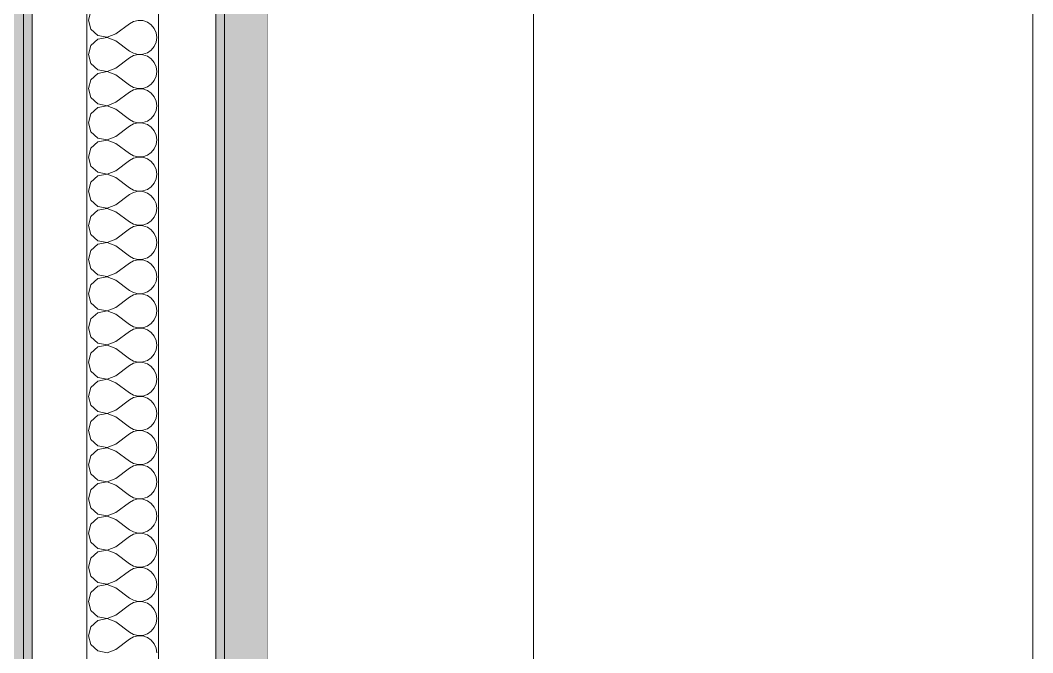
# Model space of a CAD drawing. Header units: millimetres. Extents: x -48147 to 1436659, y -488302 to 18123.
# Drawn here: x 1419576 to 1419928.4, y -478185.2 to -477964.9 of the extents above; entities that cross this region are included whole.
import ezdxf
from ezdxf.enums import TextEntityAlignment as Align

# ---------------------------------------------------------------- set-up
doc = ezdxf.new("R2010")
doc.units = ezdxf.units.MM
doc.header["$MEASUREMENT"] = 0
doc.linetypes.add('Double Dashed', pattern=[546.805537, 264.583325, -105.833328, 70.555556, -105.833328])
doc.linetypes.add('Wipeout_Contour', pattern=[1000, 0, -1000])
for name, color, linetype in [('A-25-M_Wall_Int', 7, 'Continuous'), ('New_A-15-MG_Structural_Grid_Phase_2', 7, 'Continuous'), ('New_A-25-M_Wall_Int', 7, 'Continuous')]:
    doc.layers.add(name, color=color, linetype=linetype)
doc.layers.add('A-25-M_Wall_Int_Pen_No__87', color=8, linetype='Continuous', lineweight=20)
doc.layers.add('New_A-25-M_Wall_Int_Pen_No__1', color=7, linetype='Continuous', lineweight=13)
doc.layers.add('New_A-15-MG_Structural_Grid_Phase_2_Pen_No__222', color=7, linetype='Continuous', lineweight=13, true_color=0x65af33)
doc.layers.add('New_A-25-M_Wall_Int_Pen_No__107', color=7, linetype='Continuous', lineweight=15, true_color=0xa6a6a6)
doc.styles.add('GENERATED_STYLE_2', font='')
doc.styles.get('GENERATED_STYLE_2').set_extended_font_data('Swis721 BT')

# ---------------------------------------------------------------- blocks, each defined once
blk = doc.blocks.new('*X360', base_point=(1424163.9, -483032.8))
at = {"layer": 'New_A-25-M_Wall_Int_Pen_No__107', "linetype": 'Continuous'}
for p, q in [((1419600.6, -477961.81), (1419599.71, -477964.94)), ((1419599.71, -477964.94), (1419600.6, -477968.07)), ((1419600.6, -477968.07), (1419603, -477970.26)), ((1419609.24, -477969.7), (1419614, -477966.13)), ((1419615.44, -477965.34), (1419614, -477966.13)), ((1419617.04, -477964.96), (1419615.44, -477965.34)), ((1419618.68, -477965.04), (1419617.04, -477964.96)), ((1419620.23, -477965.57), (1419618.68, -477965.04)), ((1419621.59, -477966.5), (1419620.23, -477965.57)), ((1419622.63, -477967.76), (1419621.59, -477966.5)), ((1419623.3, -477969.27), (1419622.63, -477967.76)), ((1419603, -477971.52), (1419600.6, -477973.72)), ((1419603, -477970.26), (1419606.2, -477970.87)), ((1419606.2, -477970.92), (1419603, -477971.52)), ((1419606.2, -477970.87), (1419609.24, -477969.7)), ((1419609.24, -477972.08), (1419606.2, -477970.92)), ((1419623.52, -477970.89), (1419623.3, -477969.27)), ((1419623.3, -477972.52), (1419623.52, -477970.89)), ((1419600.6, -477973.72), (1419599.71, -477976.84)), ((1419609.24, -477972.08), (1419614, -477975.65)), ((1419620.23, -477976.22), (1419621.59, -477975.29)), ((1419621.59, -477975.29), (1419622.63, -477974.02)), ((1419622.63, -477974.02), (1419623.3, -477972.52)), ((1419599.71, -477976.84), (1419600.6, -477979.97)), ((1419609.24, -477981.61), (1419614, -477978.04)), ((1419614, -477975.65), (1419615.44, -477976.45)), ((1419615.44, -477977.24), (1419614, -477978.04)), ((1419615.44, -477976.45), (1419617.04, -477976.82)), ((1419617.04, -477976.87), (1419615.44, -477977.24)), ((1419617.04, -477976.82), (1419618.68, -477976.74)), ((1419618.68, -477976.95), (1419617.04, -477976.87)), ((1419618.68, -477976.74), (1419620.23, -477976.22)), ((1419620.23, -477977.47), (1419618.68, -477976.95)), ((1419621.59, -477978.4), (1419620.23, -477977.47)), ((1419622.63, -477979.67), (1419621.59, -477978.4)), ((1419600.6, -477979.97), (1419603, -477982.17)), ((1419603, -477982.17), (1419606.2, -477982.77)), ((1419606.2, -477982.77), (1419609.24, -477981.61)), ((1419623.3, -477981.17), (1419622.63, -477979.67)), ((1419623.52, -477982.8), (1419623.3, -477981.17)), ((1419600.6, -477985.62), (1419599.71, -477988.75)), ((1419603, -477983.43), (1419600.6, -477985.62)), ((1419606.2, -477982.82), (1419603, -477983.43)), ((1419609.24, -477983.99), (1419606.2, -477982.82)), ((1419609.24, -477983.99), (1419614, -477987.56)), ((1419622.63, -477985.93), (1419623.3, -477984.42)), ((1419623.3, -477984.42), (1419623.52, -477982.8)), ((1419599.71, -477988.75), (1419600.6, -477991.88)), ((1419614, -477987.56), (1419615.44, -477988.35)), ((1419615.44, -477989.15), (1419614, -477989.94)), ((1419615.44, -477988.35), (1419617.04, -477988.73)), ((1419617.04, -477988.77), (1419615.44, -477989.15)), ((1419617.04, -477988.73), (1419618.68, -477988.65)), ((1419618.68, -477988.85), (1419617.04, -477988.77)), ((1419618.68, -477988.65), (1419620.23, -477988.12)), ((1419620.23, -477989.38), (1419618.68, -477988.85)), ((1419620.23, -477988.12), (1419621.59, -477987.19)), ((1419621.59, -477990.31), (1419620.23, -477989.38)), ((1419621.59, -477987.19), (1419622.63, -477985.93)), ((1419600.6, -477991.88), (1419603, -477994.07)), ((1419609.24, -477993.51), (1419614, -477989.94)), ((1419622.63, -477991.57), (1419621.59, -477990.31)), ((1419623.3, -477993.08), (1419622.63, -477991.57)), ((1419603, -477995.33), (1419600.6, -477997.52)), ((1419603, -477994.07), (1419606.2, -477994.68)), ((1419606.2, -477994.73), (1419603, -477995.33)), ((1419606.2, -477994.68), (1419609.24, -477993.51)), ((1419609.24, -477995.89), (1419606.2, -477994.73)), ((1419609.24, -477995.89), (1419614, -477999.46)), ((1419622.63, -477997.83), (1419623.3, -477996.33)), ((1419623.52, -477994.7), (1419623.3, -477993.08)), ((1419623.3, -477996.33), (1419623.52, -477994.7)), ((1419600.6, -477997.52), (1419599.71, -478000.65)), ((1419614, -477999.46), (1419615.44, -478000.26)), ((1419620.23, -478000.03), (1419621.59, -477999.1)), ((1419621.59, -477999.1), (1419622.63, -477997.83)), ((1419599.71, -478000.65), (1419600.6, -478003.78)), ((1419609.24, -478005.42), (1419614, -478001.84)), ((1419615.44, -478001.05), (1419614, -478001.84)), ((1419615.44, -478000.26), (1419617.04, -478000.63)), ((1419617.04, -478000.68), (1419615.44, -478001.05)), ((1419617.04, -478000.63), (1419618.68, -478000.55)), ((1419618.68, -478000.76), (1419617.04, -478000.68)), ((1419618.68, -478000.55), (1419620.23, -478000.03)), ((1419620.23, -478001.28), (1419618.68, -478000.76)), ((1419621.59, -478002.21), (1419620.23, -478001.28)), ((1419622.63, -478003.48), (1419621.59, -478002.21)), ((1419623.3, -478004.98), (1419622.63, -478003.48)), ((1419600.6, -478003.78), (1419603, -478005.98)), ((1419603, -478005.98), (1419606.2, -478006.58)), ((1419606.2, -478006.63), (1419603, -478007.23)), ((1419606.2, -478006.58), (1419609.24, -478005.42)), ((1419609.24, -478007.8), (1419606.2, -478006.63)), ((1419623.52, -478006.61), (1419623.3, -478004.98)), ((1419623.3, -478008.23), (1419623.52, -478006.61)), ((1419600.6, -478009.43), (1419599.71, -478012.56)), ((1419603, -478007.23), (1419600.6, -478009.43)), ((1419609.24, -478007.8), (1419614, -478011.37)), ((1419621.59, -478011), (1419622.63, -478009.74)), ((1419622.63, -478009.74), (1419623.3, -478008.23)), ((1419599.71, -478012.56), (1419600.6, -478015.69)), ((1419609.24, -478017.32), (1419614, -478013.75)), ((1419614, -478011.37), (1419615.44, -478012.16)), ((1419615.44, -478012.95), (1419614, -478013.75)), ((1419615.44, -478012.16), (1419617.04, -478012.53)), ((1419617.04, -478012.58), (1419615.44, -478012.95)), ((1419617.04, -478012.53), (1419618.68, -478012.46)), ((1419618.68, -478012.66), (1419617.04, -478012.58)), ((1419618.68, -478012.46), (1419620.23, -478011.93)), ((1419620.23, -478013.19), (1419618.68, -478012.66)), ((1419620.23, -478011.93), (1419621.59, -478011)), ((1419621.59, -478014.12), (1419620.23, -478013.19)), ((1419600.6, -478015.69), (1419603, -478017.88)), ((1419606.2, -478018.49), (1419609.24, -478017.32)), ((1419622.63, -478015.38), (1419621.59, -478014.12)), ((1419623.3, -478016.88), (1419622.63, -478015.38)), ((1419623.52, -478018.51), (1419623.3, -478016.88)), ((1419603, -478019.14), (1419600.6, -478021.33)), ((1419603, -478017.88), (1419606.2, -478018.49)), ((1419606.2, -478018.54), (1419603, -478019.14)), ((1419609.24, -478019.7), (1419606.2, -478018.54)), ((1419609.24, -478019.7), (1419614, -478023.27)), ((1419622.63, -478021.64), (1419623.3, -478020.14)), ((1419623.3, -478020.14), (1419623.52, -478018.51)), ((1419600.6, -478021.33), (1419599.71, -478024.46)), ((1419599.71, -478024.46), (1419600.6, -478027.59)), ((1419614, -478023.27), (1419615.44, -478024.07)), ((1419615.44, -478024.07), (1419617.04, -478024.44)), ((1419617.04, -478024.49), (1419615.44, -478024.86)), ((1419617.04, -478024.44), (1419618.68, -478024.36)), ((1419618.68, -478024.57), (1419617.04, -478024.49)), ((1419618.68, -478024.36), (1419620.23, -478023.84)), ((1419620.23, -478025.09), (1419618.68, -478024.57)), ((1419620.23, -478023.84), (1419621.59, -478022.91)), ((1419621.59, -478022.91), (1419622.63, -478021.64)), ((1419600.6, -478027.59), (1419603, -478029.79)), ((1419609.24, -478029.23), (1419614, -478025.65)), ((1419615.44, -478024.86), (1419614, -478025.65)), ((1419621.59, -478026.02), (1419620.23, -478025.09)), ((1419622.63, -478027.29), (1419621.59, -478026.02)), ((1419623.3, -478028.79), (1419622.63, -478027.29)), ((1419603, -478031.04), (1419600.6, -478033.24)), ((1419603, -478029.79), (1419606.2, -478030.39)), ((1419606.2, -478030.44), (1419603, -478031.04)), ((1419606.2, -478030.39), (1419609.24, -478029.23)), ((1419609.24, -478031.61), (1419606.2, -478030.44)), ((1419609.24, -478031.61), (1419614, -478035.18)), ((1419623.52, -478030.42), (1419623.3, -478028.79)), ((1419623.3, -478032.04), (1419623.52, -478030.42)), ((1419600.6, -478033.24), (1419599.71, -478036.37)), ((1419614, -478035.18), (1419615.44, -478035.97)), ((1419620.23, -478035.74), (1419621.59, -478034.81)), ((1419621.59, -478034.81), (1419622.63, -478033.55)), ((1419622.63, -478033.55), (1419623.3, -478032.04)), ((1419599.71, -478036.37), (1419600.6, -478039.5)), ((1419609.24, -478041.13), (1419614, -478037.56)), ((1419615.44, -478036.76), (1419614, -478037.56)), ((1419615.44, -478035.97), (1419617.04, -478036.34)), ((1419617.04, -478036.39), (1419615.44, -478036.76)), ((1419617.04, -478036.34), (1419618.68, -478036.26)), ((1419618.68, -478036.47), (1419617.04, -478036.39)), ((1419618.68, -478036.26), (1419620.23, -478035.74)), ((1419620.23, -478037), (1419618.68, -478036.47)), ((1419621.59, -478037.93), (1419620.23, -478037)), ((1419622.63, -478039.19), (1419621.59, -478037.93)), ((1419600.6, -478039.5), (1419603, -478041.69)), ((1419603, -478041.69), (1419606.2, -478042.3)), ((1419606.2, -478042.3), (1419609.24, -478041.13)), ((1419623.3, -478040.69), (1419622.63, -478039.19)), ((1419623.52, -478042.32), (1419623.3, -478040.69)), ((1419600.6, -478045.14), (1419599.71, -478048.27)), ((1419603, -478042.95), (1419600.6, -478045.14)), ((1419606.2, -478042.34), (1419603, -478042.95)), ((1419609.24, -478043.51), (1419606.2, -478042.34)), ((1419609.24, -478043.51), (1419614, -478047.08)), ((1419621.59, -478046.71), (1419622.63, -478045.45)), ((1419622.63, -478045.45), (1419623.3, -478043.95)), ((1419623.3, -478043.95), (1419623.52, -478042.32)), ((1419599.71, -478048.27), (1419600.6, -478051.4)), ((1419614, -478047.08), (1419615.44, -478047.88)), ((1419615.44, -478048.67), (1419614, -478049.46)), ((1419615.44, -478047.88), (1419617.04, -478048.25)), ((1419617.04, -478048.3), (1419615.44, -478048.67)), ((1419617.04, -478048.25), (1419618.68, -478048.17)), ((1419618.68, -478048.38), (1419617.04, -478048.3)), ((1419618.68, -478048.17), (1419620.23, -478047.64)), ((1419620.23, -478048.9), (1419618.68, -478048.38)), ((1419620.23, -478047.64), (1419621.59, -478046.71)), ((1419621.59, -478049.83), (1419620.23, -478048.9)), ((1419600.6, -478051.4), (1419603, -478053.6)), ((1419609.24, -478053.04), (1419614, -478049.46)), ((1419622.63, -478051.1), (1419621.59, -478049.83)), ((1419623.3, -478052.6), (1419622.63, -478051.1)), ((1419623.52, -478054.23), (1419623.3, -478052.6)), ((1419603, -478054.85), (1419600.6, -478057.05)), ((1419603, -478053.6), (1419606.2, -478054.2)), ((1419606.2, -478054.25), (1419603, -478054.85)), ((1419606.2, -478054.2), (1419609.24, -478053.04)), ((1419609.24, -478055.42), (1419606.2, -478054.25)), ((1419609.24, -478055.42), (1419614, -478058.99)), ((1419622.63, -478057.35), (1419623.3, -478055.85)), ((1419623.3, -478055.85), (1419623.52, -478054.23)), ((1419600.6, -478057.05), (1419599.71, -478060.18)), ((1419614, -478058.99), (1419615.44, -478059.78)), ((1419615.44, -478059.78), (1419617.04, -478060.15)), ((1419618.68, -478060.07), (1419620.23, -478059.55)), ((1419620.23, -478059.55), (1419621.59, -478058.62)), ((1419621.59, -478058.62), (1419622.63, -478057.35)), ((1419599.71, -478060.18), (1419600.6, -478063.31)), ((1419600.6, -478063.31), (1419603, -478065.5)), ((1419609.24, -478064.94), (1419614, -478061.37)), ((1419615.44, -478060.57), (1419614, -478061.37)), ((1419617.04, -478060.2), (1419615.44, -478060.57)), ((1419617.04, -478060.15), (1419618.68, -478060.07)), ((1419618.68, -478060.28), (1419617.04, -478060.2)), ((1419620.23, -478060.81), (1419618.68, -478060.28)), ((1419621.59, -478061.74), (1419620.23, -478060.81)), ((1419622.63, -478063), (1419621.59, -478061.74)), ((1419623.3, -478064.5), (1419622.63, -478063)), ((1419603, -478066.76), (1419600.6, -478068.95)), ((1419603, -478065.5), (1419606.2, -478066.11)), ((1419606.2, -478066.15), (1419603, -478066.76)), ((1419606.2, -478066.11), (1419609.24, -478064.94)), ((1419609.24, -478067.32), (1419606.2, -478066.15)), ((1419623.52, -478066.13), (1419623.3, -478064.5)), ((1419623.3, -478067.76), (1419623.52, -478066.13)), ((1419600.6, -478068.95), (1419599.71, -478072.08)), ((1419609.24, -478067.32), (1419614, -478070.89)), ((1419621.59, -478070.52), (1419622.63, -478069.26)), ((1419622.63, -478069.26), (1419623.3, -478067.76)), ((1419599.71, -478072.08), (1419600.6, -478075.21)), ((1419609.24, -478076.84), (1419614, -478073.27)), ((1419614, -478070.89), (1419615.44, -478071.69)), ((1419615.44, -478072.48), (1419614, -478073.27)), ((1419615.44, -478071.69), (1419617.04, -478072.06)), ((1419617.04, -478072.11), (1419615.44, -478072.48)), ((1419617.04, -478072.06), (1419618.68, -478071.98)), ((1419618.68, -478072.19), (1419617.04, -478072.11)), ((1419618.68, -478071.98), (1419620.23, -478071.45)), ((1419620.23, -478072.71), (1419618.68, -478072.19)), ((1419620.23, -478071.45), (1419621.59, -478070.52)), ((1419621.59, -478073.64), (1419620.23, -478072.71)), ((1419622.63, -478074.91), (1419621.59, -478073.64)), ((1419600.6, -478075.21), (1419603, -478077.41)), ((1419603, -478077.41), (1419606.2, -478078.01)), ((1419606.2, -478078.01), (1419609.24, -478076.84)), ((1419623.3, -478076.41), (1419622.63, -478074.91)), ((1419623.52, -478078.04), (1419623.3, -478076.41)), ((1419600.6, -478080.86), (1419599.71, -478083.99)), ((1419603, -478078.66), (1419600.6, -478080.86)), ((1419606.2, -478078.06), (1419603, -478078.66)), ((1419609.24, -478079.23), (1419606.2, -478078.06)), ((1419609.24, -478079.23), (1419614, -478082.8)), ((1419622.63, -478081.16), (1419623.3, -478079.66)), ((1419623.3, -478079.66), (1419623.52, -478078.04)), ((1419599.71, -478083.99), (1419600.6, -478087.12)), ((1419614, -478082.8), (1419615.44, -478083.59)), ((1419615.44, -478084.38), (1419614, -478085.18)), ((1419615.44, -478083.59), (1419617.04, -478083.96)), ((1419617.04, -478084.01), (1419615.44, -478084.38)), ((1419617.04, -478083.96), (1419618.68, -478083.88)), ((1419618.68, -478084.09), (1419617.04, -478084.01)), ((1419618.68, -478083.88), (1419620.23, -478083.36)), ((1419620.23, -478084.62), (1419618.68, -478084.09)), ((1419620.23, -478083.36), (1419621.59, -478082.43)), ((1419621.59, -478082.43), (1419622.63, -478081.16)), ((1419600.6, -478087.12), (1419603, -478089.31)), ((1419609.24, -478088.75), (1419614, -478085.18)), ((1419621.59, -478085.55), (1419620.23, -478084.62)), ((1419622.63, -478086.81), (1419621.59, -478085.55)), ((1419623.3, -478088.31), (1419622.63, -478086.81)), ((1419603, -478090.57), (1419600.6, -478092.76)), ((1419603, -478089.31), (1419606.2, -478089.92)), ((1419606.2, -478089.96), (1419603, -478090.57)), ((1419606.2, -478089.92), (1419609.24, -478088.75)), ((1419609.24, -478091.13), (1419606.2, -478089.96)), ((1419609.24, -478091.13), (1419614, -478094.7)), ((1419622.63, -478093.07), (1419623.3, -478091.57)), ((1419623.52, -478089.94), (1419623.3, -478088.31)), ((1419623.3, -478091.57), (1419623.52, -478089.94)), ((1419600.6, -478092.76), (1419599.71, -478095.89)), ((1419614, -478094.7), (1419615.44, -478095.5)), ((1419620.23, -478095.26), (1419621.59, -478094.33)), ((1419621.59, -478094.33), (1419622.63, -478093.07)), ((1419599.71, -478095.89), (1419600.6, -478099.02)), ((1419609.24, -478100.65), (1419614, -478097.08)), ((1419615.44, -478096.29), (1419614, -478097.08)), ((1419615.44, -478095.5), (1419617.04, -478095.87)), ((1419617.04, -478095.92), (1419615.44, -478096.29)), ((1419617.04, -478095.87), (1419618.68, -478095.79)), ((1419618.68, -478096), (1419617.04, -478095.92)), ((1419618.68, -478095.79), (1419620.23, -478095.26)), ((1419620.23, -478096.52), (1419618.68, -478096)), ((1419621.59, -478097.45), (1419620.23, -478096.52)), ((1419622.63, -478098.72), (1419621.59, -478097.45)), ((1419600.6, -478099.02), (1419603, -478101.22)), ((1419603, -478101.22), (1419606.2, -478101.82)), ((1419606.2, -478101.87), (1419603, -478102.47)), ((1419606.2, -478101.82), (1419609.24, -478100.65)), ((1419609.24, -478103.04), (1419606.2, -478101.87)), ((1419623.3, -478100.22), (1419622.63, -478098.72)), ((1419623.52, -478101.84), (1419623.3, -478100.22)), ((1419623.3, -478103.47), (1419623.52, -478101.84)), ((1419600.6, -478104.67), (1419599.71, -478107.8)), ((1419603, -478102.47), (1419600.6, -478104.67)), ((1419609.24, -478103.04), (1419614, -478106.61)), ((1419621.59, -478106.24), (1419622.63, -478104.97)), ((1419622.63, -478104.97), (1419623.3, -478103.47)), ((1419599.71, -478107.8), (1419600.6, -478110.93)), ((1419609.24, -478112.56), (1419614, -478108.99)), ((1419614, -478106.61), (1419615.44, -478107.4)), ((1419615.44, -478108.19), (1419614, -478108.99)), ((1419615.44, -478107.4), (1419617.04, -478107.77)), ((1419617.04, -478107.82), (1419615.44, -478108.19)), ((1419617.04, -478107.77), (1419618.68, -478107.69)), ((1419618.68, -478107.9), (1419617.04, -478107.82)), ((1419618.68, -478107.69), (1419620.23, -478107.17)), ((1419620.23, -478108.43), (1419618.68, -478107.9)), ((1419620.23, -478107.17), (1419621.59, -478106.24)), ((1419621.59, -478109.36), (1419620.23, -478108.43)), ((1419600.6, -478110.93), (1419603, -478113.12)), ((1419606.2, -478113.73), (1419609.24, -478112.56)), ((1419622.63, -478110.62), (1419621.59, -478109.36)), ((1419623.3, -478112.12), (1419622.63, -478110.62)), ((1419623.52, -478113.75), (1419623.3, -478112.12)), ((1419603, -478114.38), (1419600.6, -478116.57)), ((1419603, -478113.12), (1419606.2, -478113.73)), ((1419606.2, -478113.77), (1419603, -478114.38)), ((1419609.24, -478114.94), (1419606.2, -478113.77)), ((1419609.24, -478114.94), (1419614, -478118.51)), ((1419622.63, -478116.88), (1419623.3, -478115.38)), ((1419623.3, -478115.38), (1419623.52, -478113.75)), ((1419600.6, -478116.57), (1419599.71, -478119.7)), ((1419599.71, -478119.7), (1419600.6, -478122.83)), ((1419614, -478118.51), (1419615.44, -478119.31)), ((1419615.44, -478119.31), (1419617.04, -478119.68)), ((1419617.04, -478119.73), (1419615.44, -478120.1)), ((1419617.04, -478119.68), (1419618.68, -478119.6)), ((1419618.68, -478119.81), (1419617.04, -478119.73)), ((1419618.68, -478119.6), (1419620.23, -478119.07)), ((1419620.23, -478119.07), (1419621.59, -478118.14)), ((1419621.59, -478118.14), (1419622.63, -478116.88)), ((1419600.6, -478122.83), (1419603, -478125.03)), ((1419609.24, -478124.46), (1419614, -478120.89)), ((1419615.44, -478120.1), (1419614, -478120.89)), ((1419620.23, -478120.33), (1419618.68, -478119.81)), ((1419621.59, -478121.26), (1419620.23, -478120.33)), ((1419622.63, -478122.52), (1419621.59, -478121.26)), ((1419623.3, -478124.03), (1419622.63, -478122.52)), ((1419603, -478126.28), (1419600.6, -478128.48)), ((1419603, -478125.03), (1419606.2, -478125.63)), ((1419606.2, -478125.68), (1419603, -478126.28)), ((1419606.2, -478125.63), (1419609.24, -478124.46)), ((1419609.24, -478126.84), (1419606.2, -478125.68)), ((1419623.52, -478125.65), (1419623.3, -478124.03)), ((1419623.3, -478127.28), (1419623.52, -478125.65)), ((1419600.6, -478128.48), (1419599.71, -478131.61)), ((1419609.24, -478126.84), (1419614, -478130.42)), ((1419620.23, -478130.98), (1419621.59, -478130.05)), ((1419621.59, -478130.05), (1419622.63, -478128.78)), ((1419622.63, -478128.78), (1419623.3, -478127.28)), ((1419599.71, -478131.61), (1419600.6, -478134.74)), ((1419609.24, -478136.37), (1419614, -478132.8)), ((1419614, -478130.42), (1419615.44, -478131.21)), ((1419615.44, -478132), (1419614, -478132.8)), ((1419615.44, -478131.21), (1419617.04, -478131.58)), ((1419617.04, -478131.63), (1419615.44, -478132)), ((1419617.04, -478131.58), (1419618.68, -478131.5)), ((1419618.68, -478131.71), (1419617.04, -478131.63)), ((1419618.68, -478131.5), (1419620.23, -478130.98)), ((1419620.23, -478132.23), (1419618.68, -478131.71)), ((1419621.59, -478133.16), (1419620.23, -478132.23)), ((1419622.63, -478134.43), (1419621.59, -478133.16)), ((1419600.6, -478134.74), (1419603, -478136.93)), ((1419603, -478136.93), (1419606.2, -478137.53)), ((1419606.2, -478137.53), (1419609.24, -478136.37)), ((1419623.3, -478135.93), (1419622.63, -478134.43)), ((1419623.52, -478137.56), (1419623.3, -478135.93)), ((1419600.6, -478140.38), (1419599.71, -478143.51)), ((1419603, -478138.19), (1419600.6, -478140.38)), ((1419606.2, -478137.58), (1419603, -478138.19)), ((1419609.24, -478138.75), (1419606.2, -478137.58)), ((1419609.24, -478138.75), (1419614, -478142.32)), ((1419621.59, -478141.95), (1419622.63, -478140.69)), ((1419622.63, -478140.69), (1419623.3, -478139.19)), ((1419623.3, -478139.19), (1419623.52, -478137.56)), ((1419599.71, -478143.51), (1419600.6, -478146.64)), ((1419614, -478142.32), (1419615.44, -478143.12)), ((1419615.44, -478143.91), (1419614, -478144.7)), ((1419615.44, -478143.12), (1419617.04, -478143.49)), ((1419617.04, -478143.54), (1419615.44, -478143.91)), ((1419617.04, -478143.49), (1419618.68, -478143.41)), ((1419618.68, -478143.61), (1419617.04, -478143.54)), ((1419618.68, -478143.41), (1419620.23, -478142.88)), ((1419620.23, -478144.14), (1419618.68, -478143.61)), ((1419620.23, -478142.88), (1419621.59, -478141.95)), ((1419621.59, -478145.07), (1419620.23, -478144.14)), ((1419600.6, -478146.64), (1419603, -478148.84)), ((1419609.24, -478148.27), (1419614, -478144.7)), ((1419622.63, -478146.33), (1419621.59, -478145.07)), ((1419623.3, -478147.84), (1419622.63, -478146.33)), ((1419623.52, -478149.46), (1419623.3, -478147.84)), ((1419603, -478150.09), (1419600.6, -478152.29)), ((1419603, -478148.84), (1419606.2, -478149.44)), ((1419606.2, -478149.49), (1419603, -478150.09)), ((1419606.2, -478149.44), (1419609.24, -478148.27)), ((1419609.24, -478150.65), (1419606.2, -478149.49)), ((1419609.24, -478150.65), (1419614, -478154.23)), ((1419622.63, -478152.59), (1419623.3, -478151.09)), ((1419623.3, -478151.09), (1419623.52, -478149.46)), ((1419600.6, -478152.29), (1419599.71, -478155.42)), ((1419614, -478154.23), (1419615.44, -478155.02)), ((1419615.44, -478155.02), (1419617.04, -478155.39)), ((1419618.68, -478155.31), (1419620.23, -478154.79)), ((1419620.23, -478154.79), (1419621.59, -478153.86)), ((1419621.59, -478153.86), (1419622.63, -478152.59)), ((1419599.71, -478155.42), (1419600.6, -478158.55)), ((1419600.6, -478158.55), (1419603, -478160.74)), ((1419609.24, -478160.18), (1419614, -478156.61)), ((1419615.44, -478155.81), (1419614, -478156.61)), ((1419617.04, -478155.44), (1419615.44, -478155.81)), ((1419617.04, -478155.39), (1419618.68, -478155.31)), ((1419618.68, -478155.52), (1419617.04, -478155.44)), ((1419620.23, -478156.04), (1419618.68, -478155.52)), ((1419621.59, -478156.97), (1419620.23, -478156.04)), ((1419622.63, -478158.24), (1419621.59, -478156.97)), ((1419623.3, -478159.74), (1419622.63, -478158.24)), ((1419603, -478162), (1419600.6, -478164.19)), ((1419603, -478160.74), (1419606.2, -478161.34)), ((1419606.2, -478161.39), (1419603, -478162)), ((1419606.2, -478161.34), (1419609.24, -478160.18)), ((1419609.24, -478162.56), (1419606.2, -478161.39)), ((1419623.52, -478161.37), (1419623.3, -478159.74)), ((1419623.3, -478162.99), (1419623.52, -478161.37)), ((1419600.6, -478164.19), (1419599.71, -478167.32)), ((1419609.24, -478162.56), (1419614, -478166.13)), ((1419621.59, -478165.76), (1419622.63, -478164.5)), ((1419622.63, -478164.5), (1419623.3, -478162.99)), ((1419599.71, -478167.32), (1419600.6, -478170.45)), ((1419609.24, -478172.08), (1419614, -478168.51)), ((1419614, -478166.13), (1419615.44, -478166.92)), ((1419615.44, -478167.72), (1419614, -478168.51)), ((1419615.44, -478166.92), (1419617.04, -478167.3)), ((1419617.04, -478167.34), (1419615.44, -478167.72)), ((1419617.04, -478167.3), (1419618.68, -478167.22)), ((1419618.68, -478167.42), (1419617.04, -478167.34)), ((1419618.68, -478167.22), (1419620.23, -478166.69)), ((1419620.23, -478167.95), (1419618.68, -478167.42)), ((1419620.23, -478166.69), (1419621.59, -478165.76)), ((1419621.59, -478168.88), (1419620.23, -478167.95)), ((1419622.63, -478170.14), (1419621.59, -478168.88)), ((1419600.6, -478170.45), (1419603, -478172.64)), ((1419603, -478172.64), (1419606.2, -478173.25)), ((1419606.2, -478173.25), (1419609.24, -478172.08)), ((1419623.3, -478171.65), (1419622.63, -478170.14)), ((1419623.52, -478173.27), (1419623.3, -478171.65)), ((1419600.6, -478176.1), (1419599.71, -478179.23)), ((1419603, -478173.9), (1419600.6, -478176.1)), ((1419606.2, -478173.3), (1419603, -478173.9)), ((1419609.24, -478174.46), (1419606.2, -478173.3)), ((1419609.24, -478174.46), (1419614, -478178.04)), ((1419622.63, -478176.4), (1419623.3, -478174.9)), ((1419623.3, -478174.9), (1419623.52, -478173.27)), ((1419599.71, -478179.23), (1419600.6, -478182.35)), ((1419614, -478178.04), (1419615.44, -478178.83)), ((1419615.44, -478179.62), (1419614, -478180.42)), ((1419615.44, -478178.83), (1419617.04, -478179.2)), ((1419617.04, -478179.25), (1419615.44, -478179.62)), ((1419617.04, -478179.2), (1419618.68, -478179.12)), ((1419618.68, -478179.33), (1419617.04, -478179.25)), ((1419618.68, -478179.12), (1419620.23, -478178.6)), ((1419620.23, -478179.85), (1419618.68, -478179.33)), ((1419620.23, -478178.6), (1419621.59, -478177.67)), ((1419621.59, -478177.67), (1419622.63, -478176.4)), ((1419600.6, -478182.35), (1419603, -478184.55)), ((1419609.24, -478183.99), (1419614, -478180.42)), ((1419621.59, -478180.78), (1419620.23, -478179.85)), ((1419622.63, -478182.05), (1419621.59, -478180.78)), ((1419623.3, -478183.55), (1419622.63, -478182.05)), ((1419603, -478184.55), (1419606.2, -478185.15)), ((1419606.2, -478185.15), (1419609.24, -478183.99)), ((1419623.52, -478185.18), (1419623.3, -478183.55))]:
    blk.add_line(p, q, dxfattribs=at)
blk = doc.blocks.new('Section Elem_332_2', base_point=(1424163.9, -483032.8))
at = {"layer": 'New_A-25-M_Wall_Int_Pen_No__107', "linetype": 'Continuous'}
for points in [[(1419562.12, -475382.8), (1419562.12, -478982.8), (1419577.12, -478982.8), (1419577.12, -475382.8)], [(1419647.12, -478982.8), (1419662.12, -478982.8), (1419662.12, -475382.8), (1419647.12, -475382.8)]]:
    blk.add_hatch(color=256, dxfattribs=at).paths.add_polyline_path(points)
at = {"layer": 'New_A-25-M_Wall_Int_Pen_No__107', "linetype": 'Continuous', "lineweight": 0, "true_color": 0x535353}
blk.add_hatch(color=251, dxfattribs=at).paths.add_polyline_path([(1419644.12, -478982.8), (1419647.12, -478982.8), (1419647.12, -475382.8), (1419644.12, -475382.8)])
at = {"layer": 'New_A-25-M_Wall_Int_Pen_No__1', "linetype": 'Continuous'}
for p, q in [((1419577.12, -475382.8), (1419577.12, -478982.8)), ((1419647.12, -475382.8), (1419647.12, -478982.8)), ((1419662.12, -476007.8), (1419662.12, -478982.8))]:
    blk.add_line(p, q, dxfattribs=at)
at = {"color": 254, "linetype": 'Wipeout_Contour', "lineweight": 0, "ltscale": 5990749.355573635}
blk.add_wipeout([(1419624.12, -478982.8), (1419644.12, -478982.8), (1419644.12, -475382.8), (1419624.12, -475382.8)], dxfattribs=at).dxf.layer = 'New_A-25-M_Wall_Int'
at = {"layer": 'New_A-25-M_Wall_Int_Pen_No__1', "linetype": 'Continuous'}
blk.add_line((1419644.12, -475382.8), (1419644.12, -478982.8), dxfattribs=at)
at = {"color": 254, "linetype": 'Wipeout_Contour', "lineweight": 0, "ltscale": 5990664.046063169}
blk.add_wipeout([(1419599.12, -478982.8), (1419624.12, -478982.8), (1419624.12, -475382.8), (1419599.12, -475382.8)], dxfattribs=at).dxf.layer = 'New_A-25-M_Wall_Int'
at = {"layer": 'New_A-25-M_Wall_Int_Pen_No__1', "linetype": 'Continuous'}
blk.add_line((1419624.12, -475382.8), (1419624.12, -478982.8), dxfattribs=at)
at = {"layer": 'New_A-25-M_Wall_Int'}
blk.add_blockref('*X360', (1424163.9, -483032.8), dxfattribs=at)
at = {"color": 254, "linetype": 'Wipeout_Contour', "lineweight": 0, "ltscale": 5990580.632433724}
blk.add_wipeout([(1419580.12, -478982.8), (1419599.12, -478982.8), (1419599.12, -475382.8), (1419580.12, -475382.8)], dxfattribs=at).dxf.layer = 'New_A-25-M_Wall_Int'
at = {"layer": 'New_A-25-M_Wall_Int_Pen_No__107', "linetype": 'Continuous', "lineweight": 0, "true_color": 0x535353}
blk.add_hatch(color=251, dxfattribs=at).paths.add_polyline_path([(1419577.12, -478982.8), (1419580.12, -478982.8), (1419580.12, -475382.8), (1419577.12, -475382.8)])
at = {"layer": 'New_A-25-M_Wall_Int_Pen_No__1', "linetype": 'Continuous'}
for p, q in [((1419580.12, -475382.8), (1419580.12, -478982.8)), ((1419599.12, -475382.8), (1419599.12, -478982.8))]:
    blk.add_line(p, q, dxfattribs=at)
blk = doc.blocks.new('Section Elem_406_2', base_point=(1424163.9, -483032.8))
at = {"color": 254, "linetype": 'Wipeout_Contour', "lineweight": 0, "ltscale": 5992233.927010693}
blk.add_wipeout([(1419928.44, -476007.8), (1419913.44, -476007.8), (1419913.44, -478982.8), (1419928.44, -478982.8)], dxfattribs=at).dxf.layer = 'A-25-M_Wall_Int'
at = {"layer": 'A-25-M_Wall_Int_Pen_No__87', "linetype": 'Continuous'}
blk.add_line((1419928.44, -476007.8), (1419928.44, -478982.8), dxfattribs=at)
blk = doc.blocks.new('Section Elem_407_2', base_point=(1424163.9, -483032.8))
at = {"color": 254, "linetype": 'Wipeout_Contour', "lineweight": 0, "ltscale": 5991729.077195933}
blk.add_wipeout([(1419662.12, -476007.8), (1419662.12, -478982.8), (1419913.44, -478982.8), (1419913.44, -476007.8)], dxfattribs=at).dxf.layer = 'A-25-M_Wall_Int'
blk = doc.blocks.new('Standard grid marker[3]_2', base_point=(1419754.62, -461628.17))
at = {"layer": 'New_A-15-MG_Structural_Grid_Phase_2_Pen_No__222', "linetype": 'Double Dashed'}
blk.add_line((1419754.62, -462628.17), (1419754.62, -486032.8), dxfattribs=at)
at = {"layer": 'New_A-15-MG_Structural_Grid_Phase_2_Pen_No__222', "style": 'GENERATED_STYLE_2'}
for tag, p in [('AC_MarkerText_1_0', (1419754.62, -461357.58)), ('AC_MarkerText_1_1', (1419754.62, -487262.21))]:
    blk.add_attdef(tag, text='', height=175, rotation=360, dxfattribs=at).set_placement(p, align=Align.MIDDLE_CENTER)

msp = doc.modelspace()

# ---------------------------------------------------------------- block references
at = {"layer": 'A-25-M_Wall_Int'}
msp.add_blockref('Section Elem_406_2', (1424163.9, -483032.8), dxfattribs=at)
at = {"layer": 'New_A-25-M_Wall_Int'}
msp.add_blockref('Section Elem_332_2', (1424163.9, -483032.8), dxfattribs=at)

# ---------------------------------------------------------------- next in the draw order: block references
at = {"layer": 'A-25-M_Wall_Int'}
msp.add_blockref('Section Elem_407_2', (1424163.9, -483032.8), dxfattribs=at)

# ---------------------------------------------------------------- next in the draw order: block references
at = {"layer": 'New_A-15-MG_Structural_Grid_Phase_2', "color": 8, "linetype": 'Continuous', "lineweight": 15}
msp.add_blockref('Standard grid marker[3]_2', (1419754.62, -461628.17), dxfattribs=at)

doc.saveas('drawing.dxf')
